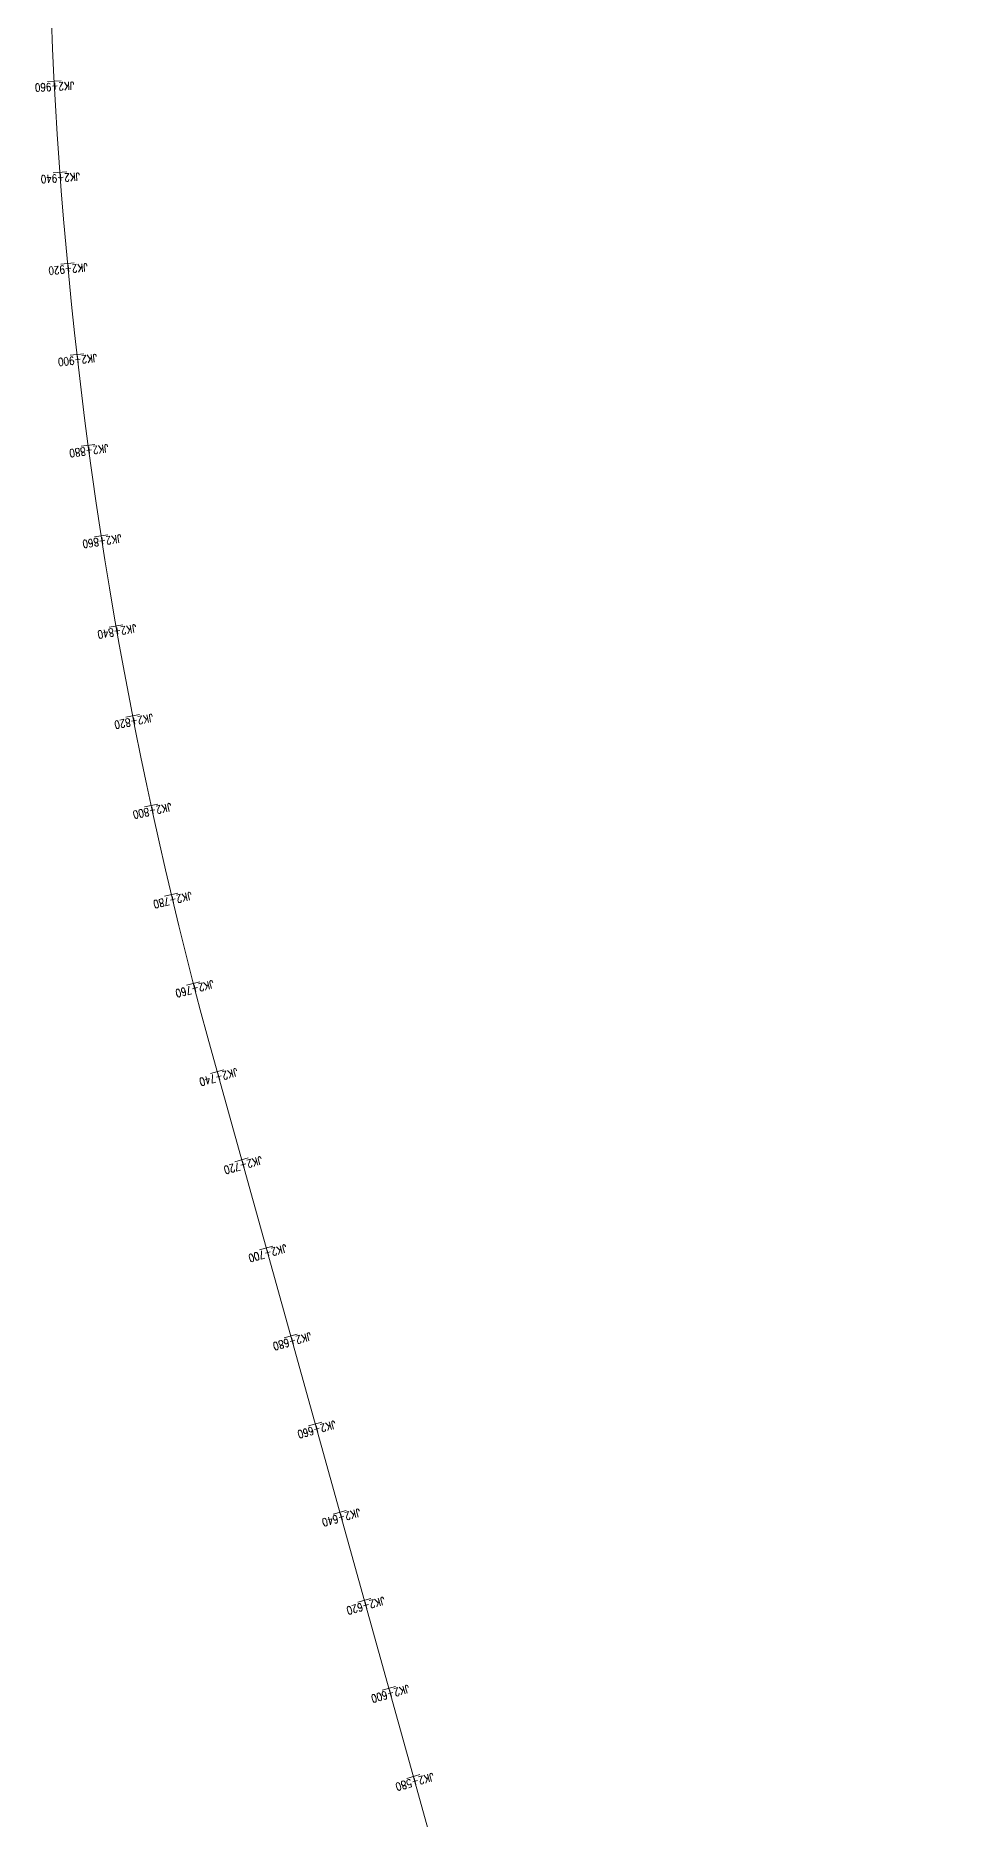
# Model space of a CAD drawing. Header units: millimetres. Extents: x 523446 to 528898, y 388189 to 392165.
# Drawn here: x 526806.5 to 527007, y 390323.4 to 390713.5 of the extents above; entities that cross this region are included whole.
import ezdxf
from ezdxf.enums import TextEntityAlignment as Align

# ---------------------------------------------------------------- set-up
doc = ezdxf.new("R2010")
doc.units = ezdxf.units.MM
doc.layers.add('JQDD-标注路线桩号', color=7, linetype='Continuous')
doc.layers.add('MEDS道路平面中线-JQDD', color=7, linetype='Continuous')
doc.styles.add('MEDS', font='TXT_S.SHX', dxfattribs={"width": 0.75, "bigfont": 'hztxt.shx'})

msp = doc.modelspace()

# ---------------------------------------------------------------- linework, layer by layer
at = {"layer": 'JQDD-标注路线桩号', "color": 7, "linetype": 'ByBlock', "lineweight": 0}
for p, q in [((526812.06, 390703.61), (526809.07, 390703.45)), ((526813.32, 390683.68), (526810.33, 390683.46)), ((526814.97, 390663.78), (526811.99, 390663.5)), ((526817.02, 390643.91), (526814.04, 390643.58)), ((526819.47, 390624.09), (526816.5, 390623.7)), ((526822.32, 390604.33), (526819.35, 390603.87)), ((526825.56, 390584.62), (526822.6, 390584.11)), ((526829.19, 390564.99), (526826.25, 390564.41)), ((526833.22, 390545.43), (526830.29, 390544.79)), ((526837.63, 390525.95), (526834.71, 390525.26)), ((526842.44, 390506.57), (526839.53, 390505.82)), ((526847.63, 390487.28), (526844.74, 390486.48)), ((526852.99, 390468.02), (526850.1, 390467.21)), ((526858.36, 390448.75), (526855.47, 390447.94)), ((526863.72, 390429.48), (526860.83, 390428.68)), ((526869.09, 390410.22), (526866.2, 390409.41)), ((526874.45, 390390.95), (526871.56, 390390.14)), ((526879.82, 390371.68), (526876.93, 390370.88)), ((526885.18, 390352.41), (526882.29, 390351.61)), ((526890.55, 390333.15), (526887.66, 390332.34))]:
    msp.add_line(p, q, dxfattribs=at)
at = {"layer": 'MEDS道路平面中线-JQDD', "color": 4, "linetype": 'ByBlock', "lineweight": 0}
msp.add_line((526845.81, 390488.21), (527006.97, 389909.47), dxfattribs=at)
at = {"layer": 'MEDS道路平面中线-JQDD', "color": 233, "linetype": 'ByBlock', "lineweight": 0}
msp.add_arc((527809.16, 390756.47), 1000, 149.76649, 195.56031, dxfattribs=at)

# ---------------------------------------------------------------- texts
at = {"layer": 'JQDD-标注路线桩号', "color": 7, "linetype": 'ByBlock', "lineweight": 0, "style": 'MEDS', "width": 0.8}
for s, rotation, p in [('JK2+960', 183.0345, (526810.63, 390702.31)), ('JK2+940', 184.1804, (526811.91, 390682.35)), ('JK2+920', 185.3263, (526813.59, 390662.42)), ('JK2+900', 186.4722, (526815.67, 390642.53)), ('JK2+880', 187.6181, (526818.15, 390622.68)), ('JK2+860', 188.764, (526821.02, 390602.89)), ('JK2+840', 189.91, (526824.29, 390583.16)), ('JK2+820', 191.0559, (526827.96, 390563.5)), ('JK2+800', 192.2018, (526832.01, 390543.91)), ('JK2+780', 193.3477, (526836.46, 390524.41)), ('JK2+760', 194.4936, (526841.29, 390505.01)), ('JK2+740', 195.5603, (526846.51, 390485.7)), ('JK2+720', 195.5603, (526851.88, 390466.43)), ('JK2+700', 195.5603, (526857.24, 390447.17)), ('JK2+680', 195.5603, (526862.61, 390427.9)), ('JK2+660', 195.5603, (526867.97, 390408.63)), ('JK2+640', 195.5603, (526873.34, 390389.37)), ('JK2+620', 195.5603, (526878.7, 390370.1)), ('JK2+600', 195.5603, (526884.07, 390350.83)), ('JK2+580', 195.5603, (526889.43, 390331.56))]:
    msp.add_text(s, height=1.75, rotation=rotation, dxfattribs=at).set_placement(p, align=Align.MIDDLE)

doc.saveas('drawing.dxf')
